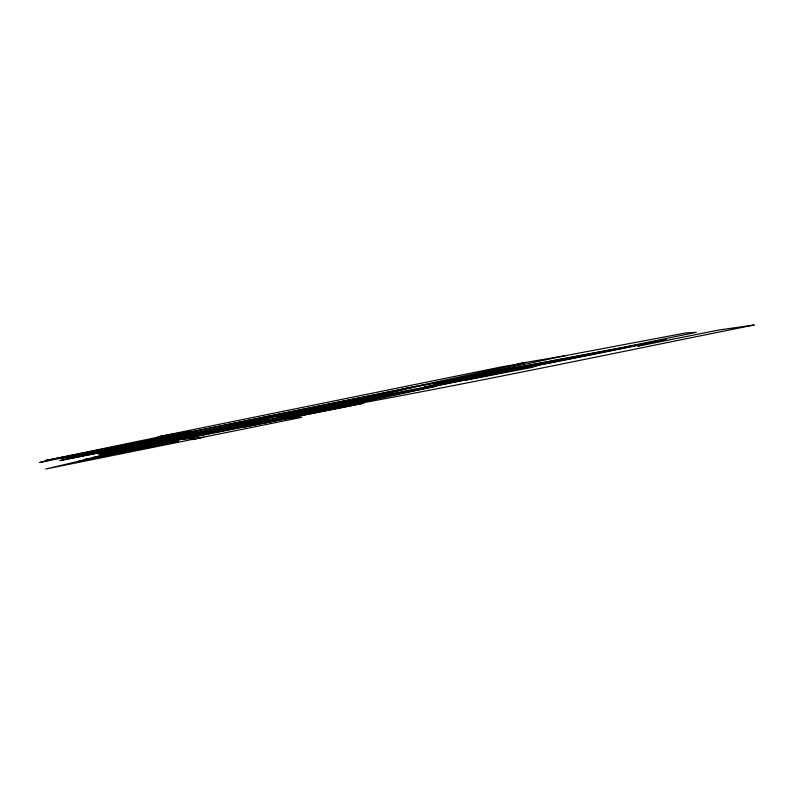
<?xml version="1.0" encoding="UTF-8"?>
<svg xmlns="http://www.w3.org/2000/svg" width="794" height="794" viewBox="0 0 794 794"><rect width="100%" height="100%" fill="white"/><g stroke="black" fill="none" stroke-linecap="round" stroke-linejoin="round"><path stroke-width="1.19" d="M465.353 379.969L464.778 380.395L532.04 367.394L538.838 365.101M365.756 399.918L368.753 398.052C459.825 380.217 551.076 363.354 641.939 344.467L637.89 346.214L718.917 330.006L754.3 324.964C622.754 351.365 491.436 379.115 359.503 403.412L150.006 445.325L107.656 453.999L84.253 459.647L86.973 459.101A64.096 0.893 -11.4 0 1 83.906 459.984L45.665 469.036L301.76 417.316L286.187 418.835L244.969 426.993M307.814 411.441L309.104 410.637L336.249 405.178L337.698 404.275L316.34 408.721M310.087 410.022L295.557 413.208M315.248 409.396L316.707 408.493M320.617 408.781L321.709 408.096M341.4 404.682L360.268 400.682M343.405 403.441L361.429 399.958M365.935 399.809L368.753 398.052L368.098 397.526L314.136 408.791L368.753 398.052M195.195 433.405C218.35 428.284 242.349 422.378 265.851 420.155L112.579 450.446L259.201 420.473M228.603 426.031L231.024 424.959C291.08 411.947 351.623 401.377 411.491 387.452L126.246 445.116L134.662 444.511L266.774 418.706L311.476 408.841M368.098 397.526L418.527 386.172L666.126 339.495L518.611 369.021M170.323 434.626L45.238 460.619L49.972 460.004L39.7 462.485L140.717 442.089L190.034 431.182L192.803 431.489L423.043 384.882L524.119 363.027L501.342 366.937L158.135 436.75L190.034 431.182M267.499 421.902L280.431 418.279L386.489 396.98L436.879 386.053L250.14 423.45L280.431 418.279L279.19 418.805L193.557 435.807L192.138 435.162L150.006 445.325M298.484 413.714L270.486 419.788M179.811 439.4L194.322 436.045L193.557 435.807M197.934 432.244L147.982 441.921L59.858 460.609L125.869 447.657M424.522 387.015L486.95 373.101M319.595 407.719L277.195 417.505L470.812 378.678M460.341 377.944L565.467 355.633L685.847 332.944L696.348 332.319L621.891 347.613L405.486 388.415M134.662 444.511L75.738 456.887L61.813 458.237L127.358 445.037M192.287 439.608L203.701 437.236L183.781 439.181M140.717 442.089L192.803 431.489M434.596 386.212L517.063 369.468M93.434 457.433L169.191 442.02M78.636 461.334L178.332 441.037L143.416 447.24M452.262 380.802L514.79 368.466L521.668 367.503L518.184 368.615L531.772 366.381M315.615 409.178L336.606 404.95M285.751 415.669L308.31 411.133M259.946 421.674L192.356 435.261M264.273 423.123L261.802 423.371L363.553 403.233L140.32 447.657M45.238 460.619L150.046 439.777M73.296 457.582L132.935 446.059M517.509 363.831L565.467 355.633M434.01 384.872L485.045 375.8M264.074 417.029L276.322 415.371M286.525 415.183L285.254 415.977L359.771 400.99L362.044 399.581L286.525 415.183M105.84 452.382L98.932 454.545L141.937 446.575L175.395 438.596L105.84 452.382"/></g></svg>
